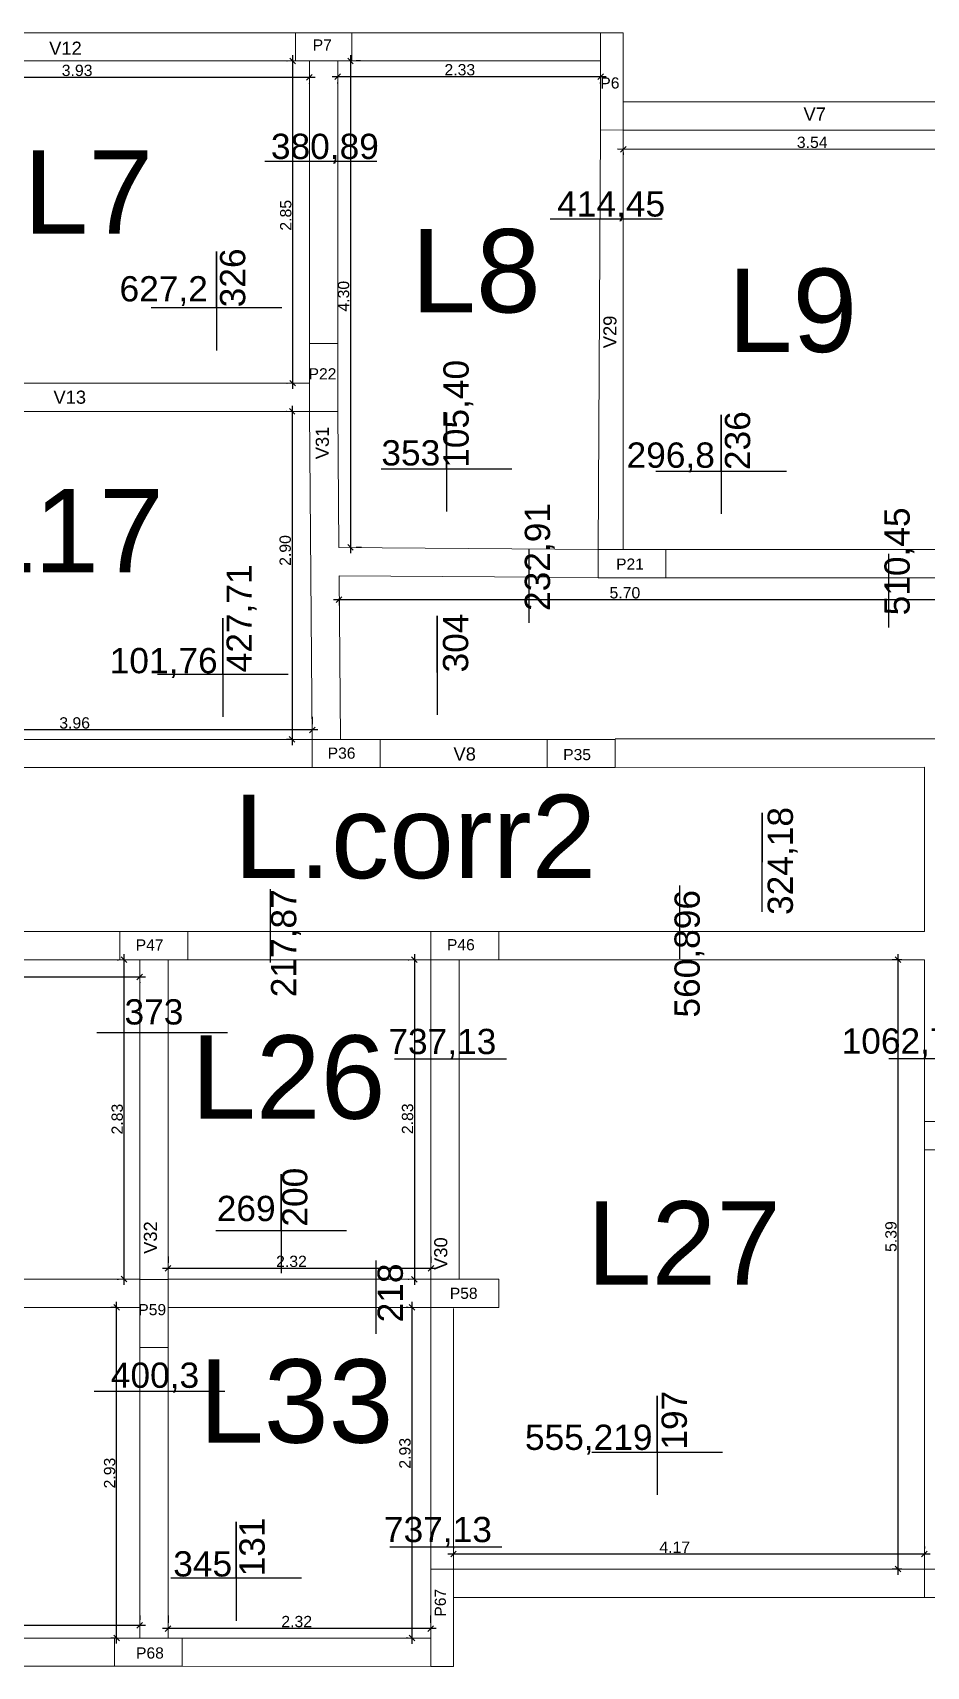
# Model space of a CAD drawing. Header units: millimetres. Extents: x 2878 to 6301, y 540 to 1980.
# Drawn here: x 2938.12 to 2946.03, y 620.79 to 635.24 of the extents above; entities that cross this region are included whole.
import ezdxf

# ---------------------------------------------------------------- set-up
doc = ezdxf.new("R2010")
doc.units = ezdxf.units.MM
doc.header["$LTSCALE"] = 4
for name, color, linetype, lineweight in [('ALVENARIA', 4, 'Continuous', 20), ('COTAS', 35, 'Continuous', 5), ('PILAR', 1, 'Continuous', 5), ('TEXTO', 5, 'Continuous', 20)]:
    doc.layers.add(name, color=color, linetype=linetype, lineweight=lineweight)
doc.layers.add('LINHA DE MOMENTOS', color=42, linetype='Continuous')
doc.styles.get("Standard").update_dxf_attribs({"font": 'arial.ttf'})
doc.dimstyles.new('ISO-25', dxfattribs={"dimscale": 0, "dimtxt": 0.1, "dimasz": 0.05, "dimexe": 0.05, "dimexo": 0.2, "dimgap": 0.01, "dimtad": 1, "dimzin": 4, "dimdsep": 46, "dimtxsty": 'Standard', "dimblk": 'OBLIQUE', "dimcen": 0.1, "dimdle": 0.05, "dimclrt": 256, "dimadec": 0, "dimazin": 0, "dimtfac": 1, "dimtix": 1, "dimtofl": 0, "dimtmove": 0, "dimatfit": 3, "dimfxl": 1, "dimtfillclr": 256, "dimarcsym": 0})

# ---------------------------------------------------------------- blocks, each defined once
blk = doc.blocks.new('PILAR')
at = {"layer": 'PILAR', "ltscale": 0.01}
blk.add_lwpolyline([(-0.15, 0), (0.1, 0), (0.1, -0.6), (-0.15, -0.6)], close=True, dxfattribs=at)
blk = doc.blocks.new('_Oblique')
at = {"color": 0, "linetype": 'ByBlock', "lineweight": -2}
blk.add_line((-0.5, -0.5), (0.5, 0.5), dxfattribs=at)
blk = doc.blocks.new('*D904')
at = {"layer": 'COTAS', "color": 0, "lineweight": -2, "transparency": 16777216}
for p, q in [((2946.936, 634.204), (2943.296, 634.205)), ((2943.346, 634.175), (2943.346, 634.155)), ((2946.886, 634.175), (2946.886, 634.154))]:
    blk.add_line(p, q, dxfattribs=at)
at = {"layer": 'Defpoints', "color": 0, "transparency": 16777216}
for p in [(2943.346, 634.375), (2946.886, 634.375), (2943.346, 634.205)]:
    blk.add_point(p, dxfattribs=at)
at = {"layer": 'COTAS', "color": 0, "lineweight": -2, "transparency": 16777216, "xscale": 0.05, "yscale": 0.05, "zscale": 0.05}
for p, rotation in [((2943.346, 634.205), 179.9951886386695), ((2946.886, 634.204), 359.9951886386696)]:
    blk.add_blockref('_Oblique', p, dxfattribs=dict(at, rotation=rotation))
at = {"layer": 'COTAS', "transparency": 16777216, "insert": (2945.018, 634.266), "char_height": 0.1, "attachment_point": 5, "rotation": 359.9952}
blk.add_mtext('3.54', dxfattribs=at)
blk = doc.blocks.new('*D906')
at = {"layer": 'COTAS', "color": 0, "lineweight": -2, "transparency": 16777216}
for p, q in [((2943.196, 634.847), (2940.771, 634.847)), ((2940.821, 634.786), (2940.821, 634.797)), ((2943.146, 634.786), (2943.146, 634.797))]:
    blk.add_line(p, q, dxfattribs=at)
at = {"layer": 'Defpoints', "color": 0, "transparency": 16777216}
for p in [(2940.821, 634.986), (2943.146, 634.986), (2940.821, 634.847)]:
    blk.add_point(p, dxfattribs=at)
at = {"layer": 'COTAS', "color": 0, "lineweight": -2, "transparency": 16777216, "xscale": 0.05, "yscale": 0.05, "zscale": 0.05}
for p, rotation in [((2940.821, 634.847), 179.9951886386695), ((2943.146, 634.847), 359.9951886386696)]:
    blk.add_blockref('_Oblique', p, dxfattribs=dict(at, rotation=rotation))
at = {"layer": 'COTAS', "transparency": 16777216, "insert": (2941.901, 634.908), "char_height": 0.1, "attachment_point": 5, "rotation": 359.9952}
blk.add_mtext('2.33', dxfattribs=at)
blk = doc.blocks.new('*D907')
at = {"layer": 'COTAS', "color": 0, "lineweight": -2, "transparency": 16777216}
for p, q in [((2940.934, 635.036), (2940.934, 630.633)), ((2941.021, 634.986), (2940.984, 634.986)), ((2941.031, 630.683), (2940.984, 630.683))]:
    blk.add_line(p, q, dxfattribs=at)
at = {"layer": 'Defpoints', "color": 0, "transparency": 16777216}
for p in [(2940.821, 634.986), (2940.831, 630.683), (2940.934, 630.683)]:
    blk.add_point(p, dxfattribs=at)
at = {"layer": 'COTAS', "color": 0, "lineweight": -2, "transparency": 16777216, "xscale": 0.05, "yscale": 0.05, "zscale": 0.05}
for p, rotation in [((2940.934, 634.986), 89.99518863865218), ((2940.934, 630.683), 269.9951886386522)]:
    blk.add_blockref('_Oblique', p, dxfattribs=dict(at, rotation=rotation))
at = {"layer": 'COTAS', "transparency": 16777216, "insert": (2940.873, 632.905), "char_height": 0.1, "attachment_point": 5, "rotation": 89.9952}
blk.add_mtext('4.30', dxfattribs=at)
blk = doc.blocks.new('*D908')
at = {"layer": 'COTAS', "color": 0, "lineweight": -2, "transparency": 16777216}
for p, q in [((2940.621, 634.841), (2936.586, 634.841)), ((2936.636, 634.786), (2936.636, 634.791)), ((2940.571, 634.786), (2940.571, 634.791))]:
    blk.add_line(p, q, dxfattribs=at)
at = {"layer": 'Defpoints', "color": 0, "transparency": 16777216}
for p in [(2936.636, 634.986), (2940.571, 634.986), (2936.636, 634.841)]:
    blk.add_point(p, dxfattribs=at)
at = {"layer": 'COTAS', "color": 0, "lineweight": -2, "transparency": 16777216, "xscale": 0.05, "yscale": 0.05, "zscale": 0.05}
for p, rotation in [((2936.636, 634.841), 179.9951886386695), ((2940.571, 634.841), 359.9951886386696)]:
    blk.add_blockref('_Oblique', p, dxfattribs=dict(at, rotation=rotation))
at = {"layer": 'COTAS', "transparency": 16777216, "insert": (2938.516, 634.902), "char_height": 0.1, "attachment_point": 5, "rotation": 359.9952}
blk.add_mtext('3.93', dxfattribs=at)
blk = doc.blocks.new('*D909')
at = {"layer": 'COTAS', "color": 0, "lineweight": -2, "transparency": 16777216}
for p, q in [((2940.371, 634.986), (2940.373, 634.986)), ((2940.423, 632.086), (2940.423, 635.036)), ((2940.371, 632.136), (2940.373, 632.136))]:
    blk.add_line(p, q, dxfattribs=at)
at = {"layer": 'Defpoints', "color": 0, "transparency": 16777216}
for p in [(2940.423, 634.986), (2940.571, 634.986), (2940.571, 632.136)]:
    blk.add_point(p, dxfattribs=at)
at = {"layer": 'COTAS', "color": 0, "lineweight": -2, "transparency": 16777216, "xscale": 0.05, "yscale": 0.05, "zscale": 0.05}
for p, rotation in [((2940.423, 634.986), 89.99518863865218), ((2940.423, 632.136), 269.9951886386522)]:
    blk.add_blockref('_Oblique', p, dxfattribs=dict(at, rotation=rotation))
at = {"layer": 'COTAS', "transparency": 16777216, "insert": (2940.362, 633.621), "char_height": 0.1, "attachment_point": 5, "rotation": 89.9952}
blk.add_mtext('2.85', dxfattribs=at)
blk = doc.blocks.new('*D912')
at = {"layer": 'COTAS', "color": 0, "lineweight": -2, "transparency": 16777216}
for p, q in [((2940.646, 629.069), (2936.585, 629.069)), ((2936.635, 629.185), (2936.635, 629.119)), ((2940.596, 629.185), (2940.596, 629.119))]:
    blk.add_line(p, q, dxfattribs=at)
at = {"layer": 'Defpoints', "color": 0, "transparency": 16777216}
for p in [(2936.635, 629.069), (2936.635, 628.985), (2940.596, 628.985)]:
    blk.add_point(p, dxfattribs=at)
at = {"layer": 'COTAS', "color": 0, "lineweight": -2, "transparency": 16777216, "xscale": 0.05, "yscale": 0.05, "zscale": 0.05}
for p, rotation in [((2936.635, 629.069), 179.9951886386695), ((2940.596, 629.069), 359.9951886386696)]:
    blk.add_blockref('_Oblique', p, dxfattribs=dict(at, rotation=rotation))
at = {"layer": 'COTAS', "transparency": 16777216, "insert": (2938.494, 629.13), "char_height": 0.1, "attachment_point": 5, "rotation": 359.9952}
blk.add_mtext('3.96', dxfattribs=at)
blk = doc.blocks.new('*D913')
at = {"layer": 'COTAS', "color": 0, "lineweight": -2, "transparency": 16777216}
for p, q in [((2940.371, 631.886), (2940.368, 631.886)), ((2940.418, 631.936), (2940.417, 628.935)), ((2940.396, 628.985), (2940.367, 628.985))]:
    blk.add_line(p, q, dxfattribs=at)
at = {"layer": 'Defpoints', "color": 0, "transparency": 16777216}
for p in [(2940.571, 631.886), (2940.417, 628.985), (2940.596, 628.985)]:
    blk.add_point(p, dxfattribs=at)
at = {"layer": 'COTAS', "color": 0, "lineweight": -2, "transparency": 16777216, "xscale": 0.05, "yscale": 0.05, "zscale": 0.05}
for p, rotation in [((2940.418, 631.886), 89.99518863865218), ((2940.417, 628.985), 269.9951886386522)]:
    blk.add_blockref('_Oblique', p, dxfattribs=dict(at, rotation=rotation))
at = {"layer": 'COTAS', "transparency": 16777216, "insert": (2940.357, 630.656), "char_height": 0.1, "attachment_point": 5, "rotation": 89.9952}
blk.add_mtext('2.90', dxfattribs=at)
blk = doc.blocks.new('*D914')
at = {"layer": 'COTAS', "color": 0, "lineweight": -2, "transparency": 16777216}
for p, q in [((2941.845, 621.845), (2941.845, 621.829)), ((2946.01, 621.845), (2946.01, 621.828)), ((2946.06, 621.778), (2941.795, 621.779))]:
    blk.add_line(p, q, dxfattribs=at)
at = {"layer": 'Defpoints', "color": 0, "transparency": 16777216}
for p in [(2941.845, 621.779), (2941.845, 621.645), (2946.01, 621.645)]:
    blk.add_point(p, dxfattribs=at)
at = {"layer": 'COTAS', "color": 0, "lineweight": -2, "transparency": 16777216, "xscale": 0.05, "yscale": 0.05, "zscale": 0.05}
for p, rotation in [((2941.845, 621.779), 179.9951886386695), ((2946.01, 621.778), 359.9951886386696)]:
    blk.add_blockref('_Oblique', p, dxfattribs=dict(at, rotation=rotation))
at = {"layer": 'COTAS', "transparency": 16777216, "insert": (2943.802, 621.839), "char_height": 0.1, "attachment_point": 5, "rotation": 359.9952}
blk.add_mtext('4.17', dxfattribs=at)
blk = doc.blocks.new('*D915')
at = {"layer": 'COTAS', "color": 0, "lineweight": -2, "transparency": 16777216}
for p, q in [((2945.81, 627.036), (2945.726, 627.036)), ((2945.776, 627.086), (2945.776, 621.595)), ((2945.81, 621.645), (2945.726, 621.645))]:
    blk.add_line(p, q, dxfattribs=at)
at = {"layer": 'Defpoints', "color": 0, "transparency": 16777216}
for p in [(2946.01, 627.036), (2945.776, 621.645), (2946.01, 621.645)]:
    blk.add_point(p, dxfattribs=at)
at = {"layer": 'COTAS', "color": 0, "lineweight": -2, "transparency": 16777216, "xscale": 0.05, "yscale": 0.05, "zscale": 0.05}
for p, rotation in [((2945.776, 627.036), 89.99518863865218), ((2945.776, 621.645), 269.9951886386522)]:
    blk.add_blockref('_Oblique', p, dxfattribs=dict(at, rotation=rotation))
at = {"layer": 'COTAS', "transparency": 16777216, "insert": (2945.715, 624.587), "char_height": 0.1, "attachment_point": 5, "rotation": 89.9952}
blk.add_mtext('5.39', dxfattribs=at)
blk = doc.blocks.new('*D916')
at = {"layer": 'COTAS', "color": 0, "lineweight": -2, "transparency": 16777216}
for p, q in [((2941.445, 627.036), (2941.45, 627.036)), ((2941.5, 627.086), (2941.5, 624.16)), ((2941.445, 624.21), (2941.45, 624.21))]:
    blk.add_line(p, q, dxfattribs=at)
at = {"layer": 'Defpoints', "color": 0, "transparency": 16777216}
for p in [(2941.645, 627.036), (2941.5, 624.21), (2941.645, 624.21)]:
    blk.add_point(p, dxfattribs=at)
at = {"layer": 'COTAS', "color": 0, "lineweight": -2, "transparency": 16777216, "xscale": 0.05, "yscale": 0.05, "zscale": 0.05}
for p, rotation in [((2941.5, 627.036), 89.99518863865218), ((2941.5, 624.21), 269.9951886386522)]:
    blk.add_blockref('_Oblique', p, dxfattribs=dict(at, rotation=rotation))
at = {"layer": 'COTAS', "transparency": 16777216, "insert": (2941.439, 625.629), "char_height": 0.1, "attachment_point": 5, "rotation": 89.9952}
blk.add_mtext('2.83', dxfattribs=at)
blk = doc.blocks.new('*D917')
at = {"layer": 'COTAS', "color": 0, "lineweight": -2, "transparency": 16777216}
for p, q in [((2941.695, 624.306), (2939.27, 624.306)), ((2939.32, 624.411), (2939.32, 624.356)), ((2941.645, 624.41), (2941.645, 624.356))]:
    blk.add_line(p, q, dxfattribs=at)
at = {"layer": 'Defpoints', "color": 0, "transparency": 16777216}
for p in [(2939.32, 624.306), (2939.32, 624.211), (2941.645, 624.21)]:
    blk.add_point(p, dxfattribs=at)
at = {"layer": 'COTAS', "color": 0, "lineweight": -2, "transparency": 16777216, "xscale": 0.05, "yscale": 0.05, "zscale": 0.05}
for p, rotation in [((2939.32, 624.306), 179.9951886386695), ((2941.645, 624.306), 359.9951886386696)]:
    blk.add_blockref('_Oblique', p, dxfattribs=dict(at, rotation=rotation))
at = {"layer": 'COTAS', "transparency": 16777216, "insert": (2940.412, 624.367), "char_height": 0.1, "attachment_point": 5, "rotation": 359.9952}
blk.add_mtext('2.32', dxfattribs=at)
blk = doc.blocks.new('*D918')
at = {"layer": 'COTAS', "color": 0, "lineweight": -2, "transparency": 16777216}
for p, q in [((2939.12, 626.882), (2935.086, 626.883)), ((2935.136, 626.837), (2935.136, 626.833)), ((2939.07, 626.836), (2939.07, 626.832))]:
    blk.add_line(p, q, dxfattribs=at)
at = {"layer": 'Defpoints', "color": 0, "transparency": 16777216}
for p in [(2935.136, 627.037), (2939.07, 627.036), (2935.136, 626.883)]:
    blk.add_point(p, dxfattribs=at)
at = {"layer": 'COTAS', "color": 0, "lineweight": -2, "transparency": 16777216, "xscale": 0.05, "yscale": 0.05, "zscale": 0.05}
for p, rotation in [((2935.136, 626.883), 179.9951886386695), ((2939.07, 626.882), 359.9951886386696)]:
    blk.add_blockref('_Oblique', p, dxfattribs=dict(at, rotation=rotation))
at = {"layer": 'COTAS', "transparency": 16777216, "insert": (2936.998, 626.944), "char_height": 0.1, "attachment_point": 5, "rotation": 359.9952}
blk.add_mtext('3.93', dxfattribs=at)
blk = doc.blocks.new('*D919')
at = {"layer": 'COTAS', "color": 0, "lineweight": -2, "transparency": 16777216}
for p, q in [((2938.87, 627.036), (2938.882, 627.036)), ((2938.932, 624.161), (2938.932, 627.086)), ((2938.87, 624.211), (2938.882, 624.211))]:
    blk.add_line(p, q, dxfattribs=at)
at = {"layer": 'Defpoints', "color": 0, "transparency": 16777216}
for p in [(2938.932, 627.036), (2939.07, 627.036), (2939.07, 624.211)]:
    blk.add_point(p, dxfattribs=at)
at = {"layer": 'COTAS', "color": 0, "lineweight": -2, "transparency": 16777216, "xscale": 0.05, "yscale": 0.05, "zscale": 0.05}
for p, rotation in [((2938.932, 627.036), 89.99518863865218), ((2938.932, 624.211), 269.9951886386522)]:
    blk.add_blockref('_Oblique', p, dxfattribs=dict(at, rotation=rotation))
at = {"layer": 'COTAS', "transparency": 16777216, "insert": (2938.871, 625.626), "char_height": 0.1, "attachment_point": 5, "rotation": 89.9952}
blk.add_mtext('2.83', dxfattribs=at)
blk = doc.blocks.new('*D920')
at = {"layer": 'COTAS', "color": 0, "lineweight": -2, "transparency": 16777216}
for p, q in [((2941.693, 621.12), (2939.27, 621.12)), ((2939.32, 621.236), (2939.32, 621.17)), ((2941.643, 621.235), (2941.643, 621.17))]:
    blk.add_line(p, q, dxfattribs=at)
at = {"layer": 'Defpoints', "color": 0, "transparency": 16777216}
for p in [(2939.32, 621.12), (2939.32, 621.036), (2941.643, 621.035)]:
    blk.add_point(p, dxfattribs=at)
at = {"layer": 'COTAS', "color": 0, "lineweight": -2, "transparency": 16777216, "xscale": 0.05, "yscale": 0.05, "zscale": 0.05}
for p, rotation in [((2939.32, 621.12), 179.9951886386695), ((2941.643, 621.12), 359.9951886386696)]:
    blk.add_blockref('_Oblique', p, dxfattribs=dict(at, rotation=rotation))
at = {"layer": 'COTAS', "transparency": 16777216, "insert": (2940.458, 621.181), "char_height": 0.1, "attachment_point": 5, "rotation": 359.9952}
blk.add_mtext('2.32', dxfattribs=at)
blk = doc.blocks.new('*D921')
at = {"layer": 'COTAS', "color": 0, "lineweight": -2, "transparency": 16777216}
for p, q in [((2941.477, 624.01), (2941.477, 620.985)), ((2941.445, 623.96), (2941.427, 623.96)), ((2941.443, 621.035), (2941.427, 621.035))]:
    blk.add_line(p, q, dxfattribs=at)
at = {"layer": 'Defpoints', "color": 0, "transparency": 16777216}
for p in [(2941.645, 623.96), (2941.477, 621.035), (2941.643, 621.035)]:
    blk.add_point(p, dxfattribs=at)
at = {"layer": 'COTAS', "color": 0, "lineweight": -2, "transparency": 16777216, "xscale": 0.05, "yscale": 0.05, "zscale": 0.05}
for p, rotation in [((2941.477, 623.96), 89.99518863865218), ((2941.477, 621.035), 269.9951886386522)]:
    blk.add_blockref('_Oblique', p, dxfattribs=dict(at, rotation=rotation))
at = {"layer": 'COTAS', "transparency": 16777216, "insert": (2941.416, 622.67), "char_height": 0.1, "attachment_point": 5, "rotation": 89.9952}
blk.add_mtext('2.93', dxfattribs=at)
blk = doc.blocks.new('*D922')
at = {"layer": 'COTAS', "color": 0, "lineweight": -2, "transparency": 16777216}
for p, q in [((2939.12, 621.147), (2935.085, 621.147)), ((2935.135, 621.236), (2935.135, 621.197)), ((2939.07, 621.236), (2939.07, 621.197))]:
    blk.add_line(p, q, dxfattribs=at)
at = {"layer": 'Defpoints', "color": 0, "transparency": 16777216}
for p in [(2935.135, 621.147), (2935.135, 621.036), (2939.07, 621.036)]:
    blk.add_point(p, dxfattribs=at)
at = {"layer": 'COTAS', "color": 0, "lineweight": -2, "transparency": 16777216, "xscale": 0.05, "yscale": 0.05, "zscale": 0.05}
for p, rotation in [((2935.135, 621.147), 179.9951886386695), ((2939.07, 621.147), 359.9951886386696)]:
    blk.add_blockref('_Oblique', p, dxfattribs=dict(at, rotation=rotation))
at = {"layer": 'COTAS', "transparency": 16777216, "insert": (2936.961, 621.208), "char_height": 0.1, "attachment_point": 5, "rotation": 359.9952}
blk.add_mtext('3.93', dxfattribs=at)
blk = doc.blocks.new('*D923')
at = {"layer": 'COTAS', "color": 0, "lineweight": -2, "transparency": 16777216}
for p, q in [((2938.865, 620.986), (2938.865, 624.011)), ((2938.87, 623.961), (2938.815, 623.961)), ((2938.87, 621.036), (2938.815, 621.036))]:
    blk.add_line(p, q, dxfattribs=at)
at = {"layer": 'Defpoints', "color": 0, "transparency": 16777216}
for p in [(2938.865, 623.961), (2939.07, 623.961), (2939.07, 621.036)]:
    blk.add_point(p, dxfattribs=at)
at = {"layer": 'COTAS', "color": 0, "lineweight": -2, "transparency": 16777216, "xscale": 0.05, "yscale": 0.05, "zscale": 0.05}
for p, rotation in [((2938.865, 623.961), 89.99518863865218), ((2938.865, 621.036), 269.9951886386522)]:
    blk.add_blockref('_Oblique', p, dxfattribs=dict(at, rotation=rotation))
at = {"layer": 'COTAS', "transparency": 16777216, "insert": (2938.804, 622.495), "char_height": 0.1, "attachment_point": 5, "rotation": 89.9952}
blk.add_mtext('2.93', dxfattribs=at)
blk = doc.blocks.new('*D928')
at = {"layer": 'COTAS', "color": 0, "lineweight": -2, "transparency": 16777216}
for p, q in [((2946.587, 630.219), (2940.783, 630.22)), ((2940.833, 630.233), (2940.833, 630.17)), ((2946.537, 630.215), (2946.537, 630.169))]:
    blk.add_line(p, q, dxfattribs=at)
at = {"layer": 'Defpoints', "color": 0, "transparency": 16777216}
for p in [(2940.833, 630.433), (2946.537, 630.415), (2940.833, 630.22)]:
    blk.add_point(p, dxfattribs=at)
at = {"layer": 'COTAS', "color": 0, "lineweight": -2, "transparency": 16777216, "xscale": 0.05, "yscale": 0.05, "zscale": 0.05}
for p, rotation in [((2940.833, 630.22), 179.9951886386695), ((2946.537, 630.219), 359.9951886386696)]:
    blk.add_blockref('_Oblique', p, dxfattribs=dict(at, rotation=rotation))
at = {"layer": 'COTAS', "transparency": 16777216, "insert": (2943.361, 630.281), "char_height": 0.1, "attachment_point": 5, "rotation": 359.9952}
blk.add_mtext('5.70', dxfattribs=at)

msp = doc.modelspace()

# ---------------------------------------------------------------- linework, layer by layer
at = {"layer": 'ALVENARIA'}
for p, q in [((2936.636, 635.236), (2940.447, 635.236)), ((2940.646, 635.236), (2940.646, 635.236)), ((2940.646, 635.236), (2940.946, 635.236)), ((2940.947, 635.236), (2943.146, 635.236)), ((2940.447, 634.986), (2936.636, 634.986)), ((2940.571, 632.486), (2940.571, 634.986)), ((2940.746, 634.986), (2940.946, 634.986)), ((2940.821, 632.486), (2940.821, 634.986)), ((2940.947, 634.986), (2943.146, 634.986)), ((2946.736, 634.625), (2943.346, 634.625)), ((2943.124, 630.665), (2943.146, 634.376)), ((2943.346, 634.375), (2943.346, 630.665)), ((2946.736, 634.375), (2943.346, 634.375)), ((2940.571, 632.136), (2936.635, 632.136)), ((2940.571, 631.886), (2936.635, 631.886)), ((2940.571, 631.886), (2940.596, 628.985)), ((2940.821, 631.888), (2940.831, 630.683)), ((2943.126, 630.665), (2940.831, 630.683)), ((2943.724, 630.665), (2946.537, 630.665)), ((2940.833, 630.433), (2940.846, 628.987)), ((2943.124, 630.416), (2940.833, 630.433)), ((2943.724, 630.415), (2946.537, 630.415)), ((2940.596, 628.985), (2936.635, 628.985)), ((2942.674, 628.985), (2941.196, 628.985)), ((2946.536, 628.991), (2943.274, 628.991)), ((2940.596, 628.735), (2936.635, 628.735)), ((2942.674, 628.735), (2941.196, 628.735)), ((2943.274, 628.735), (2946.011, 628.74)), ((2946.01, 627.286), (2946.011, 628.74)), ((2938.895, 627.286), (2936.635, 627.287)), ((2939.495, 627.286), (2941.645, 627.286)), ((2942.245, 627.286), (2946.01, 627.286)), ((2938.895, 627.036), (2935.36, 627.037)), ((2939.07, 624.211), (2939.07, 627.036)), ((2939.32, 624.211), (2939.32, 627.036)), ((2941.645, 627.036), (2939.495, 627.036)), ((2941.645, 627.036), (2941.645, 624.21)), ((2941.895, 627.036), (2941.895, 624.21)), ((2942.245, 627.036), (2946.01, 627.036)), ((2946.01, 625.605), (2946.01, 627.036)), ((2946.01, 621.645), (2946.01, 625.355)), ((2939.07, 624.211), (2935.135, 624.211)), ((2941.645, 624.21), (2939.32, 624.211)), ((2939.07, 623.961), (2935.135, 623.961)), ((2941.645, 623.96), (2939.32, 623.961)), ((2941.645, 621.645), (2941.645, 623.96)), ((2941.845, 621.645), (2941.845, 623.951)), ((2939.07, 623.606), (2939.07, 621.036)), ((2939.32, 623.606), (2939.32, 621.036)), ((2946.01, 621.645), (2941.845, 621.645)), ((2941.845, 620.785), (2941.845, 621.395)), ((2946.01, 621.395), (2941.845, 621.395)), ((2938.846, 621.036), (2935.135, 621.036)), ((2939.245, 621.036), (2939.445, 621.036)), ((2939.445, 621.036), (2941.643, 621.035)), ((2938.846, 620.786), (2935.135, 620.786)), ((2939.145, 620.786), (2939.445, 620.786)), ((2939.32, 620.786), (2939.32, 620.786)), ((2939.32, 620.786), (2939.32, 620.786)), ((2939.445, 620.786), (2941.645, 620.785))]:
    msp.add_line(p, q, dxfattribs=at)
at = {"layer": 'LINHA DE MOMENTOS'}
for p, q in [((2940.177, 634.1), (2941.168, 634.099)), ((2942.701, 633.59), (2943.692, 633.59)), ((2940.326, 632.801), (2939.17, 632.801)), ((2942.361, 631.375), (2941.205, 631.376)), ((2944.791, 631.356), (2943.635, 631.356)), ((2942.513, 630.015), (2942.513, 630.665)), ((2945.695, 629.976), (2945.695, 630.625)), ((2940.382, 629.558), (2939.226, 629.558)), ((2940.227, 627.011), (2940.227, 627.661)), ((2943.847, 627.043), (2943.847, 627.693)), ((2939.845, 626.39), (2938.689, 626.39)), ((2945.697, 626.163), (2946.689, 626.163)), ((2941.322, 626.159), (2942.314, 626.159)), ((2940.899, 624.638), (2939.743, 624.638)), ((2941.162, 623.726), (2941.162, 624.375)), ((2939.822, 623.216), (2938.666, 623.216)), ((2944.225, 622.677), (2943.069, 622.677)), ((2941.283, 621.843), (2942.274, 621.843)), ((2940.502, 621.564), (2939.346, 621.564))]:
    msp.add_line(p, q, dxfattribs=at)
for points in [[(2939.748, 632.801), (2939.748, 633.301), (2939.748, 632.426)], [(2941.783, 631.376), (2941.783, 631.876), (2941.783, 631)], [(2944.213, 631.356), (2944.213, 631.857), (2944.213, 630.981)], [(2941.702, 629.577), (2941.702, 630.077), (2941.702, 629.202)], [(2939.804, 629.558), (2939.804, 630.058), (2939.804, 629.183)], [(2944.574, 627.835), (2944.574, 628.336), (2944.573, 627.46)], [(2940.321, 624.638), (2940.321, 625.138), (2940.321, 624.263)], [(2943.647, 622.677), (2943.647, 623.177), (2943.647, 622.301)], [(2939.924, 621.564), (2939.924, 622.064), (2939.924, 621.189)]]:
    msp.add_lwpolyline(points, dxfattribs=at)
at = {"layer": 'PILAR', "color": 1, "ltscale": 0.01}
for points in [[(2940.447, 634.986), (2940.447, 635.236), (2940.947, 635.236), (2940.947, 634.986)], [(2943.346, 635.235), (2943.146, 635.236), (2943.146, 634.376), (2943.346, 634.375)], [(2941.845, 621.645), (2941.645, 621.645), (2941.645, 620.785), (2941.845, 620.785)]]:
    msp.add_lwpolyline(points, close=True, dxfattribs=at)
at = {"layer": 'PILAR', "ltscale": 0.01}
msp.add_lwpolyline([(2942.245, 624.21), (2942.245, 623.96), (2941.645, 623.96), (2941.645, 624.21)], close=True, dxfattribs=at)

# ---------------------------------------------------------------- block references
at = {"layer": 'COTAS', "xscale": -1}
for p, rotation in [((2940.721, 631.886), 179.9951886386696), ((2946.01, 625.455), 89.99518863866953), ((2946.01, 621.495), 89.99518863866953)]:
    msp.add_blockref('PILAR', p, dxfattribs=dict(at, rotation=rotation))
at = {"layer": 'COTAS'}
for p, rotation in [((2943.724, 630.515), 269.9951886386696), ((2941.196, 628.835), 269.9951886386696), ((2943.274, 628.835), 269.9951886386696), ((2939.495, 627.136), 269.9951886386696), ((2942.245, 627.136), 269.9951886386696), ((2939.17, 623.606), 179.9951886386696), ((2938.846, 620.936), 89.99518863866956)]:
    msp.add_blockref('PILAR', p, dxfattribs=dict(at, rotation=rotation))

# ---------------------------------------------------------------- texts
for s, width, heights, insert, char_height, attachment_point, rotation in [('V12', 2.5, [1.872], (2938.557, 635.157), 0.116, 3, 359.9952), ('P7', 2.5, [1.872], (2940.769, 635.177), 0.0988, 3, 359.9952), ('P6', 2.5, [1.872], (2943.313, 634.841), 0.0988, 3, 359.9952), ('V7', 2.5, [1.872], (2945.139, 634.575), 0.116, 3, 359.9952), ('V29', 2.5, [1.872], (2943.288, 632.445), 0.116, 7, 89.9952), ('P22', 2.5, [1.872], (2940.809, 632.268), 0.0988, 3, 359.9952), ('V13', 2.5, [1.872], (2938.595, 632.07), 0.116, 3, 359.9952), ('V31', 2.5, [1.872], (2940.744, 631.463), 0.116, 7, 89.9952), ('P21', 2.5, [1.872], (2943.529, 630.585), 0.0988, 3, 359.9952), ('P36', 2.5, [1.872], (2940.978, 628.913), 0.0988, 3, 359.9952), ('V8', 0.59468, [0.385], (2942.043, 628.914), 0.116, 3, 359.9952), ('P35', 2.5, [1.872], (2943.061, 628.9), 0.0988, 3, 359.9952), ('P47', 2.5, [1.872], (2939.28, 627.216), 0.0988, 3, 359.9952), ('P46', 2.5, [1.872], (2942.033, 627.218), 0.0988, 3, 359.9952), ('V32', 2.5, [1.872], (2939.224, 624.434), 0.116, 7, 89.9952), ('V30', 2.5, [1.872], (2941.792, 624.292), 0.116, 7, 89.9952), ('P58', 2.5, [1.872], (2942.058, 624.135), 0.0988, 3, 359.9952), ('P59', 2.5, [1.872], (2939.303, 623.99), 0.0988, 3, 359.9952), ('P67', 2.5, [1.872], (2941.779, 621.225), 0.0988, 7, 89.9952), ('P68', 2.5, [1.872], (2939.283, 620.953), 0.0988, 3, 359.9952)]:
    msp.add_mtext_dynamic_manual_height_columns(s, width=width, gutter_width=12.5, heights=heights, dxfattribs=dict(at, insert=insert, char_height=char_height, attachment_point=attachment_point, rotation=rotation))
at = {"layer": 'COTAS', "char_height": 0.7375, "attachment_point": 1}
for s, insert in [('L7', (2938.042, 634.196)), ('L8', (2941.471, 633.499)), ('L9', (2944.27, 633.149)), ('L17', (2937.563, 631.201)), ('L.corr2', (2939.902, 628.495)), ('L26', (2939.524, 626.367)), ('L27', (2943.023, 624.899)), ('L33', (2939.594, 623.501))]:
    msp.add_mtext_dynamic_manual_height_columns(s, width=2.5, gutter_width=12.5, heights=[1.872], dxfattribs=dict(at, insert=insert))
at = {"layer": 'TEXTO'}
for s, rotation, p in [('380,89', 359.9952, (2940.23, 634.119)), ('414,45', 359.9952, (2942.762, 633.61)), ('326', 89.9952, (2940.003, 632.807)), ('627,2 ', 359.9952, (2938.891, 632.859)), ('105,40', 89.9952, (2941.979, 631.387)), ('236', 89.9952, (2944.469, 631.367)), ('353', 359.9952, (2941.207, 631.408)), ('296,8', 359.9952, (2943.376, 631.388)), ('232,91', 89.9952, (2942.699, 630.121)), ('510,45', 89.9952, (2945.88, 630.082)), ('427,71', 89.9952, (2940.061, 629.578)), ('304', 89.9952, (2941.975, 629.577)), ('101,76', 359.9952, (2938.804, 629.57)), ('324,18', 89.9952, (2944.847, 627.432)), ('217,87', 89.9952, (2940.454, 626.704)), ('560,896', 89.9952, (2944.023, 626.524)), ('373', 359.9952, (2938.935, 626.463)), ('737,13', 359.9952, (2941.269, 626.201)), ('1062,789  ', 359.9952, (2945.278, 626.205)), ('200', 89.9952, (2940.552, 624.675)), ('269', 359.9952, (2939.751, 624.724)), ('218', 89.9952, (2941.397, 623.828)), ('400,3', 359.9952, (2938.814, 623.249)), ('197', 89.9952, (2943.909, 622.702)), ('555,219 ', 359.9952, (2942.477, 622.7)), ('131', 89.9952, (2940.175, 621.581)), ('737,13', 359.9952, (2941.23, 621.884)), ('345', 359.9952, (2939.366, 621.58))]:
    msp.add_text(s, height=0.2235, rotation=rotation, dxfattribs=at).set_placement(p)

# ---------------------------------------------------------------- dimensions: what is measured, and where the dimension line sits
at = {"layer": 'COTAS'}
for base, p1, p2, angle, picture, middle in [((2936.636, 634.841), (2940.571, 634.986), (2936.636, 634.986), 179.9952, '*D908', (2938.516, 634.841)), ((2940.423, 634.986), (2940.571, 632.136), (2940.571, 634.986), 89.9952, '*D909', (2940.423, 633.621)), ((2940.8212, 634.8474), (2943.1464, 634.9855), (2940.8212, 634.9858), 179.9952, '*D906', (2941.901, 634.8473)), ((2940.934, 630.683), (2940.821, 634.986), (2940.831, 630.683), 89.9952, '*D907', (2940.934, 632.905)), ((2943.346, 634.205), (2946.886, 634.375), (2943.346, 634.375), 179.9952, '*D904', (2945.018, 634.204)), ((2940.417, 628.985), (2940.571, 631.886), (2940.596, 628.985), 89.9952, '*D913', (2940.418, 630.656)), ((2940.833, 630.22), (2946.537, 630.415), (2940.833, 630.433), 179.9952, '*D928', (2943.361, 630.22)), ((2936.635, 629.069), (2940.596, 628.985), (2936.635, 628.985), 179.9952, '*D912', (2938.494, 629.069)), ((2935.136, 626.883), (2939.07, 627.036), (2935.136, 627.037), 179.9952, '*D918', (2936.998, 626.882)), ((2938.9324, 627.0365), (2939.0699, 624.2107), (2939.0701, 627.0365), 89.9952, '*D919', (2938.9323, 625.6257)), ((2941.5, 624.21), (2941.645, 627.036), (2941.645, 624.21), 89.9952, '*D916', (2941.5, 625.629)), ((2945.776, 621.645), (2946.01, 627.036), (2946.01, 621.645), 89.9952, '*D915', (2945.776, 624.587)), ((2939.319871, 624.305904), (2941.644857, 624.210479), (2939.319863, 624.210674), 179.995189, '*D917', (2940.412057, 624.305813)), ((2938.8651, 623.9607), (2939.0696, 621.0355), (2939.0698, 623.9607), 89.9952, '*D923', (2938.865, 622.4948)), ((2941.477, 621.035), (2941.645, 623.96), (2941.643, 621.035), 89.9952, '*D921', (2941.477, 622.67)), ((2941.8448, 621.7786), (2946.0099, 621.6453), (2941.8448, 621.6455), 179.9952, '*D914', (2943.8019, 621.7785)), ((2935.135, 621.147), (2939.07, 621.036), (2935.135, 621.036), 179.9952, '*D922', (2936.961, 621.147)), ((2939.32, 621.12), (2941.643, 621.035), (2939.32, 621.036), 179.9952, '*D920', (2940.458, 621.12))]:
    dim = msp.add_linear_dim(base=base, p1=p1, p2=p2, angle=angle, dimstyle='ISO-25', override={"dimscale": 1}, dxfattribs=at)
    dim.commit()
    dim.dimension.update_dxf_attribs({"geometry": picture, "text_midpoint": middle, "dimtype": 160})

doc.saveas('drawing.dxf')
